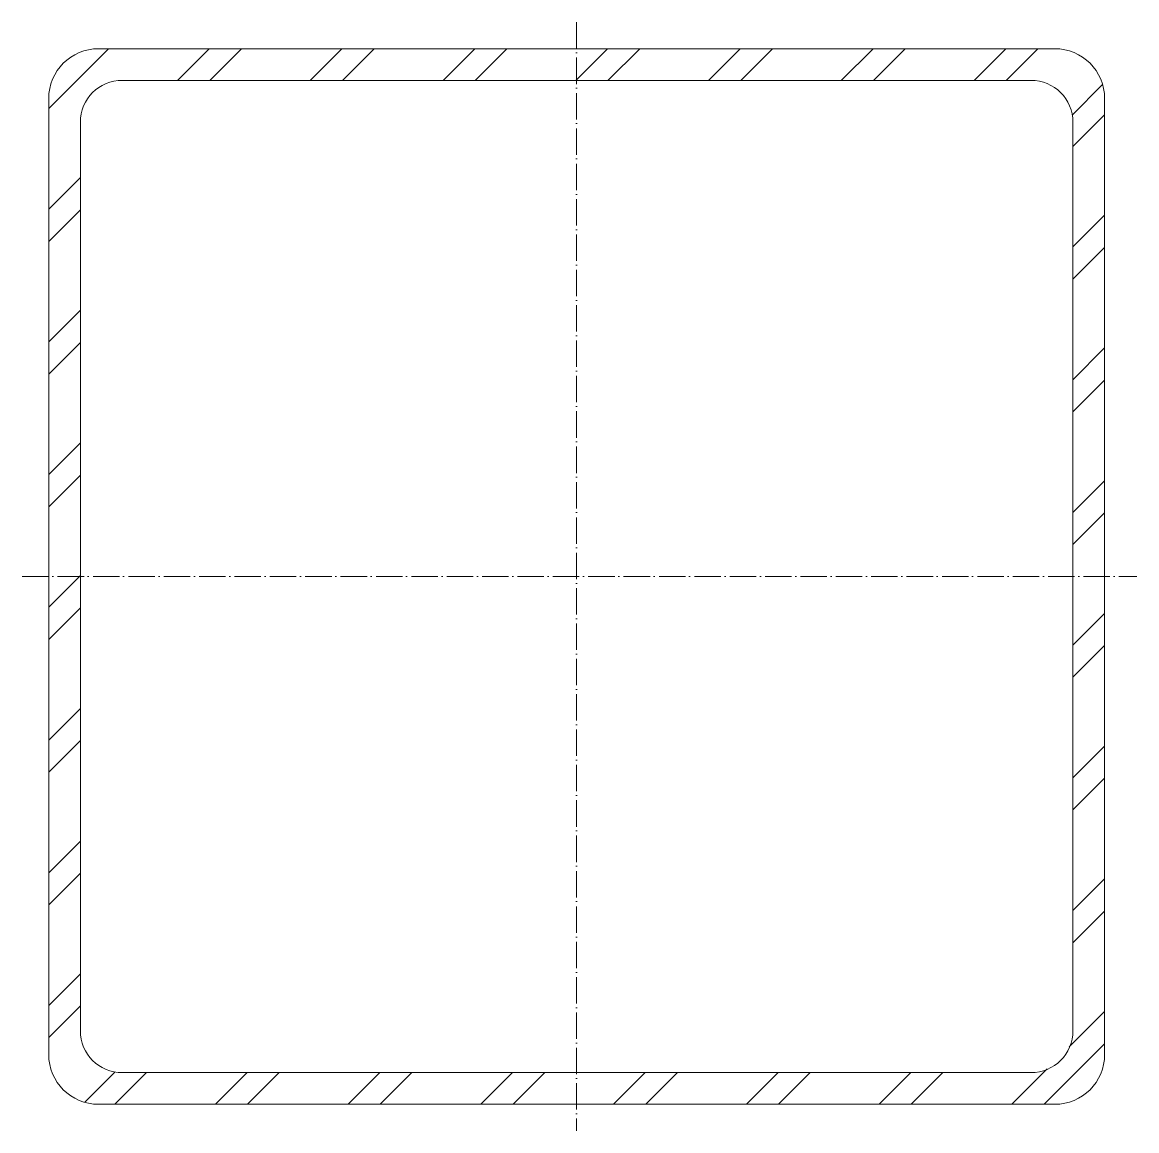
# Model space of a CAD drawing. Header units: metres. Extents: x -105 to 106, y -105 to 105.
import ezdxf

# ---------------------------------------------------------------- set-up
doc = ezdxf.new("R2010")
doc.units = ezdxf.units.M
doc.linetypes.add('MV_hartlijn_staal', pattern=[6.6, 5, -0.8, 0, -0.8])
doc.layers.add('A-DETL-GENF', color=92, linetype='Continuous', lineweight=18)

# ---------------------------------------------------------------- blocks, each defined once
blk = doc.blocks.new('28 Staalprofielen- koker SHS-2d - K200_6-3532338-00_0 Basismaterialen')
at = {"layer": 'A-DETL-GENF', "lineweight": 13}
h = blk.add_hatch(dxfattribs=at)
h.set_pattern_fill('FP_413', color=256, style=0, pattern_type=2)
h.set_pattern_definition([(45, (3930.222, 5935.38), (-12.57236, 12.57236), []), (45, (3930.222, 5954.43), (-12.57236, 12.57236), [])])
h.paths.add_polyline_path([(39.81, -100), (90.55, -100), (93, -99.68), (95.27, -98.73), (97.23, -97.23), (98.73, -95.28), (99.68, -93), (100, -90.55), (100, 90.55), (99.68, 93), (98.73, 95.27), (97.23, 97.23), (95.27, 98.73), (93, 99.68), (90.55, 100), (-90.55, 100), (-93, 99.68), (-95.28, 98.73), (-97.23, 97.23), (-98.73, 95.27), (-99.68, 93), (-100, 90.55), (-100, -90.55), (-99.68, -93), (-98.73, -95.28), (-97.23, -97.23), (-95.28, -98.73), (-93, -99.68), (-90.55, -100)])
h.paths.add_polyline_path([(39.81, -94), (-86.05, -94), (-88.11, -93.73), (-90.03, -92.93), (-91.67, -91.67), (-92.93, -90.03), (-93.73, -88.11), (-94, -86.05), (-94, 86.05), (-93.73, 88.11), (-92.93, 90.02), (-91.67, 91.67), (-90.03, 92.93), (-88.11, 93.73), (-86.05, 94), (86.05, 94), (88.11, 93.73), (90.02, 92.93), (91.67, 91.67), (92.93, 90.02), (93.73, 88.11), (94, 86.05), (94, -86.05), (93.73, -88.11), (92.93, -90.03), (91.67, -91.67), (90.02, -92.93), (88.11, -93.73), (86.05, -94)])
at = {"layer": 'A-DETL-GENF', "linetype": 'MV_hartlijn_staal', "lineweight": 13}
for p, q in [((0, 105), (0, -105)), ((-105, 0), (106.08, 0))]:
    blk.add_line(p, q, dxfattribs=at)
at = {"layer": 'A-DETL-GENF'}
for p, q in [((90.55, 100), (-90.55, 100)), ((-90.55, 100), (90.55, 100)), ((-86.05, 94), (86.05, 94)), ((-86.05, 94), (86.05, 94)), ((-100, 90.55), (-100, -90.55)), ((-100, -90.55), (-100, 90.55)), ((100, -90.55), (100, 90.55)), ((100, 90.55), (100, -90.55)), ((-94, -86.05), (-94, 86.05)), ((-94, -86.05), (-94, 86.05)), ((94, 86.05), (94, -86.05)), ((94, 86.05), (94, -86.05)), ((86.05, -94), (-86.05, -94)), ((86.05, -94), (-86.05, -94)), ((-90.55, -100), (90.55, -100)), ((90.55, -100), (-90.55, -100))]:
    blk.add_line(p, q, dxfattribs=at)
for centre, radius, start, end in [((-90.55, 90.55), 9.45, 90, 180), ((-90.55, 90.55), 9.45, 90, 180), ((90.55, 90.55), 9.45, 360, 90), ((90.55, 90.55), 9.45, 360, 90), ((-86.05, 86.05), 7.95, 90, 180), ((-86.05, 86.05), 7.95, 90, 180), ((86.05, 86.05), 7.95, 360, 90), ((86.05, 86.05), 7.95, 360, 90), ((-86.05, -86.05), 7.95, 180, 270), ((-86.05, -86.05), 7.95, 180, 270), ((86.05, -86.05), 7.95, 270, 0), ((86.05, -86.05), 7.95, 270, 360), ((-90.55, -90.55), 9.45, 180, 270), ((-90.55, -90.55), 9.45, 180, 270), ((90.55, -90.55), 9.45, 270, 360), ((90.55, -90.55), 9.45, 270, 0)]:
    blk.add_arc(centre, radius, start, end, dxfattribs=at)

msp = doc.modelspace()

# ---------------------------------------------------------------- block references
msp.add_blockref('28 Staalprofielen- koker SHS-2d - K200_6-3532338-00_0 Basismaterialen', (0, 0))

doc.saveas('drawing.dxf')
